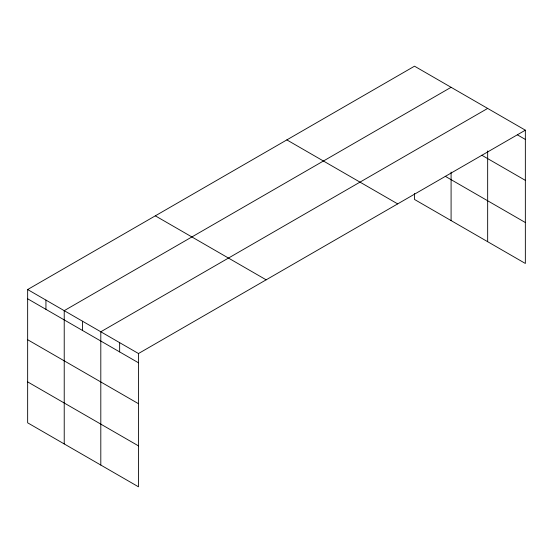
<?xml version="1.0" encoding="UTF-8"?>
<svg xmlns="http://www.w3.org/2000/svg" width="553" height="553" viewBox="0 0 553 553"><rect width="100%" height="100%" fill="white"/><g stroke="black" fill="none" stroke-linecap="round" stroke-linejoin="round"><path stroke-width="0.83" d="M525.35 130.183L138.485 353.533L138.485 486.813L27.65 422.817L27.65 289.544L414.515 66.187L525.35 130.183L525.35 263.456L414.515 199.467L414.515 193.502M451.089 87.305L64.224 310.662L64.224 443.935M487.663 108.423L100.805 331.779L100.805 465.052M517.38 134.828L525.35 139.432M481.815 155.227L525.35 180.361M445.234 176.276L525.35 222.527M286.848 139.895L397.683 203.884M155.317 215.836L266.152 279.825M27.65 289.544L138.485 353.533M27.65 298.793L138.485 362.789M27.65 339.722L138.485 403.711M27.65 381.888L138.485 445.884M487.663 150.928L487.663 241.702M451.089 172.066L451.089 220.585M119.648 342.653L119.648 351.908M82.515 321.217L82.515 330.473M45.94 300.099L45.94 309.355"/></g></svg>
